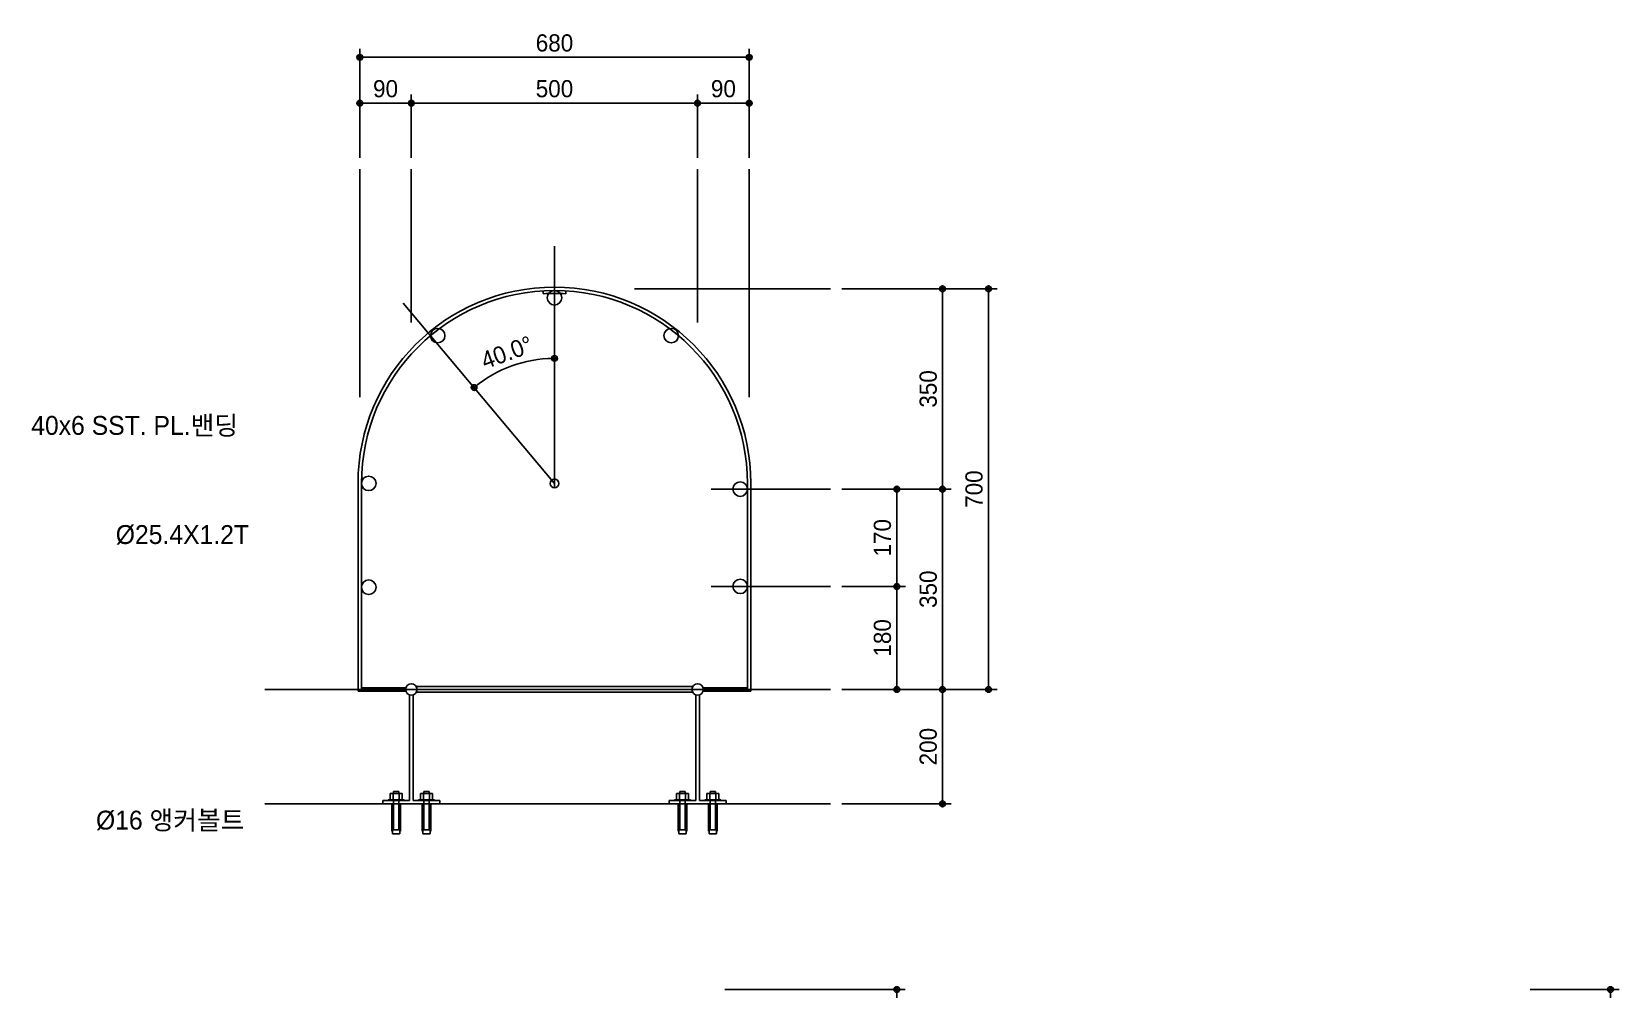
# Model space of a CAD drawing. Header units: millimetres. Extents: x 34526087 to 34533734, y -18671874 to -18666424.
# Drawn here: x 34526087 to 34528860, y -18668281 to -18666607 of the extents above; entities that cross this region are included whole.
import ezdxf
from ezdxf.enums import TextEntityAlignment as Align

# ---------------------------------------------------------------- set-up
doc = ezdxf.new("R2010")
doc.units = ezdxf.units.MM
doc.header["$LTSCALE"] = 100
doc.header["$MEASUREMENT"] = 0
doc.linetypes.add('CEN', pattern=[62, 60, -1, 0, -1])
doc.linetypes.add('DASH_8', pattern=[2, 1, -1])
doc.layers.get('DEFPOINTS').update_dxf_attribs({"color": 124})
for name, color, linetype in [('4', 4, 'Continuous'), ('7DIM', 9, 'Continuous'), ('CEN', 1, 'CEN'), ('DIM', 7, 'Continuous'), ('FIN', 6, 'Continuous'), ('S', 6, 'Continuous'), ('TAG', 3, 'Continuous'), ('W1', 2, 'Continuous')]:
    doc.layers.add(name, color=color, linetype=linetype)
doc.styles.add('EAWES', font='SIMPLEX.shx', dxfattribs={"bigfont": 'whgtxt.shx'})
doc.styles.add('HY울릉도L', font='')
doc.styles.add('돋음체', font='')
doc.styles.get('HY울릉도L').set_extended_font_data('Dotum')
doc.styles.get('돋음체').set_extended_font_data('Dotum')
doc.dimstyles.new('EAWES-50(내부)', dxfattribs={"dimscale": 100, "dimtxt": 2.5, "dimasz": 0.2, "dimexe": 1.5, "dimexo": 2, "dimgap": 1, "dimtad": 1, "dimdec": 0, "dimrnd": 0.75, "dimzin": 0, "dimdsep": 46, "dimlunit": 6, "dimtxsty": 'EAWES', "dimblk": 'Z_DOT', "dimcen": 0.09, "dimclrt": 3, "dimadec": 1, "dimazin": 0, "dimtm": 1e-09, "dimtfac": 1, "dimtdec": 0, "dimtix": 1, "dimtmove": 2, "dimatfit": 0, "dimldrblk": 'DOT', "dimfxl": 0, "dimtolj": 1, "dimtzin": 0, "dimarcsym": 0})

# ---------------------------------------------------------------- blocks, each defined once
blk = doc.blocks.new('Z_DOT')
at = {"layer": 'DIM', "color": 7, "linetype": 'Continuous'}
for p, q in [((-2, 0), (2, 0)), ((0, -2), (0, 2))]:
    blk.add_line(p, q, dxfattribs=at)
for radius in [2.5, 1.25]:
    blk.add_circle((0, 0), radius, dxfattribs=at)
blk = doc.blocks.new('*D9')
at = {"layer": 'DEFPOINTS', "color": 0}
for p in [(34528684.3, -18668281.1), (34528684.3, -18668731.1), (34528844.6, -18668731.1)]:
    blk.add_point(p, dxfattribs=at)
at = {"layer": 'DIM', "color": 0, "lineweight": -2}
for p, q in [((34528704.3, -18668281.1), (34528859.6, -18668281.1)), ((34528844.6, -18668283.1), (34528844.6, -18668729.1)), ((34528704.3, -18668731.1), (34528859.6, -18668731.1))]:
    blk.add_line(p, q, dxfattribs=at)
at = {"layer": 'DIM', "color": 0, "lineweight": -2, "xscale": 2, "yscale": 2, "zscale": 2}
for p, rotation in [((34528844.6, -18668281.1), 90), ((34528844.6, -18668731.1), 270)]:
    blk.add_blockref('Z_DOT', p, dxfattribs=dict(at, rotation=rotation))
at = {"layer": 'DIM', "insert": (34528819.6, -18668506.1), "char_height": 30, "attachment_point": 5, "rotation": 90, "style": '돋음체'}
blk.add_mtext('\\A1;970', dxfattribs=at)
blk = doc.blocks.new('_Dot')
at = {"color": 0, "linetype": 'ByBlock', "lineweight": -2}
blk.add_line((-0.5, 0), (-1, 0), dxfattribs=at)
at = {"color": 0, "linetype": 'ByBlock', "const_width": 0.6}
blk.add_lwpolyline([(-0.3, 0, 1), (0.3, 0, 1)], format="xyb", close=True, dxfattribs=at)
blk = doc.blocks.new('*D10')
at = {"layer": 'DEFPOINTS', "color": 0}
for p in [(34527277.6, -18668281.1), (34527277.6, -18668731.1), (34527597.9, -18668731.1)]:
    blk.add_point(p, dxfattribs=at)
at = {"layer": 'DIM', "color": 0, "lineweight": -2}
for p, q in [((34527297.6, -18668281.1), (34527612.9, -18668281.1)), ((34527597.9, -18668283.1), (34527597.9, -18668729.1)), ((34527297.6, -18668731.1), (34527612.9, -18668731.1))]:
    blk.add_line(p, q, dxfattribs=at)
at = {"layer": 'DIM', "color": 0, "lineweight": -2, "xscale": 2, "yscale": 2, "zscale": 2}
for p, rotation in [((34527597.9, -18668281.1), 90), ((34527597.9, -18668731.1), 270)]:
    blk.add_blockref('Z_DOT', p, dxfattribs=dict(at, rotation=rotation))
at = {"layer": 'DIM', "insert": (34527572.9, -18668506.1), "char_height": 30, "attachment_point": 5, "rotation": 90, "style": '돋음체'}
blk.add_mtext('\\A1;970', dxfattribs=at)
blk = doc.blocks.new('*D14')
at = {"layer": 'DEFPOINTS', "color": 0}
for p in [(34527340.2, -18666732), (34527250.2, -18666847.7), (34527340.2, -18666847.7)]:
    blk.add_point(p, dxfattribs=at)
at = {"layer": 'DIM', "color": 0, "lineweight": -2}
for p, q in [((34527250.2, -18666827.7), (34527250.2, -18666717)), ((34527252.2, -18666732), (34527338.2, -18666732)), ((34527340.2, -18666827.7), (34527340.2, -18666717))]:
    blk.add_line(p, q, dxfattribs=at)
at = {"layer": 'DIM', "color": 0, "lineweight": -2, "xscale": 2, "yscale": 2, "zscale": 2, "rotation": 180}
blk.add_blockref('Z_DOT', (34527250.2, -18666732), dxfattribs=at)
at = {"layer": 'DIM', "color": 0, "lineweight": -2, "xscale": 2, "yscale": 2, "zscale": 2}
blk.add_blockref('Z_DOT', (34527340.2, -18666732), dxfattribs=at)
at = {"layer": 'DIM', "insert": (34527295.2, -18666707), "char_height": 30, "attachment_point": 5, "style": '돋음체'}
blk.add_mtext('\\A1;90', dxfattribs=at)
blk = doc.blocks.new('*D15')
at = {"layer": 'DEFPOINTS', "color": 0}
for p in [(34526750.2, -18666732), (34526660.2, -18666847.7), (34526750.2, -18666847.7)]:
    blk.add_point(p, dxfattribs=at)
at = {"layer": 'DIM', "color": 0, "lineweight": -2}
for p, q in [((34526660.2, -18666827.7), (34526660.2, -18666717)), ((34526662.2, -18666732), (34526748.2, -18666732)), ((34526750.2, -18666827.7), (34526750.2, -18666717))]:
    blk.add_line(p, q, dxfattribs=at)
at = {"layer": 'DIM', "color": 0, "lineweight": -2, "xscale": 2, "yscale": 2, "zscale": 2, "rotation": 180}
blk.add_blockref('Z_DOT', (34526660.2, -18666732), dxfattribs=at)
at = {"layer": 'DIM', "color": 0, "lineweight": -2, "xscale": 2, "yscale": 2, "zscale": 2}
blk.add_blockref('Z_DOT', (34526750.2, -18666732), dxfattribs=at)
at = {"layer": 'DIM', "insert": (34526705.2, -18666707), "char_height": 30, "attachment_point": 5, "style": '돋음체'}
blk.add_mtext('\\A1;90', dxfattribs=at)
blk = doc.blocks.new('*D16')
at = {"layer": 'DEFPOINTS', "color": 0}
for p in [(34527340.2, -18666652), (34526660.2, -18666847.7), (34527340.2, -18666847.7)]:
    blk.add_point(p, dxfattribs=at)
at = {"layer": 'DIM', "color": 0, "lineweight": -2}
for p, q in [((34526660.2, -18666827.7), (34526660.2, -18666637)), ((34526662.2, -18666652), (34527338.2, -18666652)), ((34527340.2, -18666827.7), (34527340.2, -18666637))]:
    blk.add_line(p, q, dxfattribs=at)
at = {"layer": 'DIM', "color": 0, "lineweight": -2, "xscale": 2, "yscale": 2, "zscale": 2, "rotation": 180}
blk.add_blockref('Z_DOT', (34526660.2, -18666652), dxfattribs=at)
at = {"layer": 'DIM', "color": 0, "lineweight": -2, "xscale": 2, "yscale": 2, "zscale": 2}
blk.add_blockref('Z_DOT', (34527340.2, -18666652), dxfattribs=at)
at = {"layer": 'DIM', "insert": (34527000.2, -18666627), "char_height": 30, "attachment_point": 5, "style": '돋음체'}
blk.add_mtext('\\A1;680', dxfattribs=at)
blk = doc.blocks.new('*D17')
at = {"layer": 'DEFPOINTS', "color": 0}
for p in [(34527250.2, -18666732), (34526750.2, -18666847.7), (34527250.2, -18666847.7)]:
    blk.add_point(p, dxfattribs=at)
at = {"layer": 'DIM', "color": 0, "lineweight": -2}
for p, q in [((34526750.2, -18666827.7), (34526750.2, -18666717)), ((34526752.2, -18666732), (34527248.2, -18666732)), ((34527250.2, -18666827.7), (34527250.2, -18666717))]:
    blk.add_line(p, q, dxfattribs=at)
at = {"layer": 'DIM', "color": 0, "lineweight": -2, "xscale": 2, "yscale": 2, "zscale": 2, "rotation": 180}
blk.add_blockref('Z_DOT', (34526750.2, -18666732), dxfattribs=at)
at = {"layer": 'DIM', "color": 0, "lineweight": -2, "xscale": 2, "yscale": 2, "zscale": 2}
blk.add_blockref('Z_DOT', (34527250.2, -18666732), dxfattribs=at)
at = {"layer": 'DIM', "insert": (34527000.2, -18666707), "char_height": 30, "attachment_point": 5, "style": '돋음체'}
blk.add_mtext('\\A1;500', dxfattribs=at)
blk = doc.blocks.new('*D18')
at = {"layer": 'DEFPOINTS', "color": 0}
for p in [(34527482.3, -18667406.5), (34527482.3, -18667756.5), (34527678, -18667756.5)]:
    blk.add_point(p, dxfattribs=at)
at = {"layer": 'DIM', "color": 0, "lineweight": -2}
for p, q in [((34527502.3, -18667406.5), (34527693, -18667406.5)), ((34527678, -18667408.5), (34527678, -18667754.5)), ((34527502.3, -18667756.5), (34527693, -18667756.5))]:
    blk.add_line(p, q, dxfattribs=at)
at = {"layer": 'DIM', "color": 0, "lineweight": -2, "xscale": 2, "yscale": 2, "zscale": 2}
for p, rotation in [((34527678, -18667406.5), 90), ((34527678, -18667756.5), 270)]:
    blk.add_blockref('Z_DOT', p, dxfattribs=dict(at, rotation=rotation))
at = {"layer": 'DIM', "insert": (34527653, -18667581.5), "char_height": 30, "attachment_point": 5, "rotation": 90, "style": '돋음체'}
blk.add_mtext('\\A1;350', dxfattribs=at)
blk = doc.blocks.new('*D19')
at = {"layer": 'DEFPOINTS', "color": 0}
for p in [(34527482.3, -18667576.5), (34527482.3, -18667756.5), (34527598, -18667756.5)]:
    blk.add_point(p, dxfattribs=at)
at = {"layer": 'DIM', "color": 0, "lineweight": -2}
for p, q in [((34527502.3, -18667576.5), (34527613, -18667576.5)), ((34527598, -18667578.5), (34527598, -18667754.5)), ((34527502.3, -18667756.5), (34527613, -18667756.5))]:
    blk.add_line(p, q, dxfattribs=at)
at = {"layer": 'DIM', "color": 0, "lineweight": -2, "xscale": 2, "yscale": 2, "zscale": 2}
for p, rotation in [((34527598, -18667576.5), 90), ((34527598, -18667756.5), 270)]:
    blk.add_blockref('Z_DOT', p, dxfattribs=dict(at, rotation=rotation))
at = {"layer": 'DIM', "insert": (34527573, -18667666.5), "char_height": 30, "attachment_point": 5, "rotation": 90, "style": '돋음체'}
blk.add_mtext('\\A1;180', dxfattribs=at)
blk = doc.blocks.new('*D20')
at = {"layer": 'DEFPOINTS', "color": 0}
for p in [(34527482.3, -18667406.5), (34527482.3, -18667576.5), (34527598, -18667576.5)]:
    blk.add_point(p, dxfattribs=at)
at = {"layer": 'DIM', "color": 0, "lineweight": -2}
for p, q in [((34527502.3, -18667406.5), (34527613, -18667406.5)), ((34527598, -18667408.5), (34527598, -18667574.5)), ((34527502.3, -18667576.5), (34527613, -18667576.5))]:
    blk.add_line(p, q, dxfattribs=at)
at = {"layer": 'DIM', "color": 0, "lineweight": -2, "xscale": 2, "yscale": 2, "zscale": 2}
for p, rotation in [((34527598, -18667406.5), 90), ((34527598, -18667576.5), 270)]:
    blk.add_blockref('Z_DOT', p, dxfattribs=dict(at, rotation=rotation))
at = {"layer": 'DIM', "insert": (34527573, -18667491.5), "char_height": 30, "attachment_point": 5, "rotation": 90, "style": '돋음체'}
blk.add_mtext('\\A1;170', dxfattribs=at)
blk = doc.blocks.new('*D21')
at = {"layer": 'DEFPOINTS', "color": 0}
for p in [(34527482.3, -18667756.5), (34527482.3, -18667956.5), (34527678, -18667956.5)]:
    blk.add_point(p, dxfattribs=at)
at = {"layer": 'DIM', "color": 0, "lineweight": -2}
for p, q in [((34527502.3, -18667756.5), (34527693, -18667756.5)), ((34527678, -18667758.5), (34527678, -18667954.5)), ((34527502.3, -18667956.5), (34527693, -18667956.5))]:
    blk.add_line(p, q, dxfattribs=at)
at = {"layer": 'DIM', "color": 0, "lineweight": -2, "xscale": 2, "yscale": 2, "zscale": 2}
for p, rotation in [((34527678, -18667756.5), 90), ((34527678, -18667956.5), 270)]:
    blk.add_blockref('Z_DOT', p, dxfattribs=dict(at, rotation=rotation))
at = {"layer": 'DIM', "insert": (34527653, -18667856.5), "char_height": 30, "attachment_point": 5, "rotation": 90, "style": '돋음체'}
blk.add_mtext('\\A1;200', dxfattribs=at)
blk = doc.blocks.new('*D22')
at = {"layer": 'DEFPOINTS', "color": 0}
for p in [(34527482.3, -18667056.5), (34527482.3, -18667756.5), (34527758, -18667756.5)]:
    blk.add_point(p, dxfattribs=at)
at = {"layer": 'DIM', "color": 0, "lineweight": -2}
for p, q in [((34527502.3, -18667056.5), (34527773, -18667056.5)), ((34527758, -18667058.5), (34527758, -18667754.5)), ((34527502.3, -18667756.5), (34527773, -18667756.5))]:
    blk.add_line(p, q, dxfattribs=at)
at = {"layer": 'DIM', "color": 0, "lineweight": -2, "xscale": 2, "yscale": 2, "zscale": 2}
for p, rotation in [((34527758, -18667056.5), 90), ((34527758, -18667756.5), 270)]:
    blk.add_blockref('Z_DOT', p, dxfattribs=dict(at, rotation=rotation))
at = {"layer": 'DIM', "insert": (34527733, -18667406.5), "char_height": 30, "attachment_point": 5, "rotation": 90, "style": '돋음체'}
blk.add_mtext('\\A1;700', dxfattribs=at)
blk = doc.blocks.new('*D23')
at = {"layer": 'DEFPOINTS', "color": 0}
for p in [(34527482.3, -18667056.5), (34527482.3, -18667406.5), (34527678, -18667406.5)]:
    blk.add_point(p, dxfattribs=at)
at = {"layer": 'DIM', "color": 0, "lineweight": -2}
for p, q in [((34527502.3, -18667056.5), (34527693, -18667056.5)), ((34527678, -18667058.5), (34527678, -18667404.5)), ((34527502.3, -18667406.5), (34527693, -18667406.5))]:
    blk.add_line(p, q, dxfattribs=at)
at = {"layer": 'DIM', "color": 0, "lineweight": -2, "xscale": 2, "yscale": 2, "zscale": 2}
for p, rotation in [((34527678, -18667056.5), 90), ((34527678, -18667406.5), 270)]:
    blk.add_blockref('Z_DOT', p, dxfattribs=dict(at, rotation=rotation))
at = {"layer": 'DIM', "insert": (34527653, -18667231.5), "char_height": 30, "attachment_point": 5, "rotation": 90, "style": '돋음체'}
blk.add_mtext('\\A1;350', dxfattribs=at)
blk = doc.blocks.new('*D24')
at = {"layer": 'DEFPOINTS', "color": 0}
for p in [(34527000.2, -18666981.7), (34526736.1, -18667081.7), (34526949.8, -18667183.9), (34527000.2, -18667396.5), (34527000.2, -18667404.2)]:
    blk.add_point(p, dxfattribs=at)
at = {"layer": 'DIM', "color": 0, "lineweight": -2}
blk.add_arc((34527000.2, -18667396.5), 218.5, 90.5246, 129.4754, dxfattribs=at)
at = {"layer": 'DIM', "color": 0, "lineweight": -2, "xscale": 2, "yscale": 2, "zscale": 2}
for p, rotation in [((34527000.2, -18667178), 0.2622803225489265), ((34526859.8, -18667229.1), 219.7377196763496)]:
    blk.add_blockref('Z_DOT', p, dxfattribs=dict(at, rotation=rotation))
at = {"layer": 'DIM', "insert": (34526917, -18667167.7), "char_height": 30, "attachment_point": 5, "rotation": 20, "style": '돋음체'}
blk.add_mtext('\\A1;40.0%%d', dxfattribs=at)

msp = doc.modelspace()

# ---------------------------------------------------------------- linework, layer by layer
for centre in [(34527000.2, -18667072.2), (34526796.3, -18667138.3), (34527204.1, -18667138.3), (34526675.9, -18667396.5), (34527324.5, -18667406.5), (34526675.9, -18667578), (34527324.5, -18667576.5)]:
    msp.add_circle(centre, 12.7)
at = {"layer": '4', "color": 8}
for p, q in [((34526709.7, -18667949.5), (34526737.7, -18667949.5)), ((34526709.7, -18667950.5), (34526709.7, -18667949.5)), ((34526734.2, -18667938.5), (34526713.2, -18667938.5)), ((34526713.2, -18667938.5), (34526713.2, -18667949.5)), ((34526716.2, -18667956.5), (34526716.2, -18668004)), ((34526718.3, -18667938.5), (34526718.3, -18667949.5)), ((34526719.2, -18667935), (34526719.2, -18667938.5)), ((34526728.2, -18667935), (34526719.2, -18667935)), ((34526728.2, -18667938.5), (34526728.2, -18667935)), ((34526729.1, -18667938.5), (34526729.1, -18667949.5)), ((34526731.2, -18667956.5), (34526731.2, -18668004)), ((34526734.2, -18667938.5), (34526734.2, -18667949.5)), ((34526737.7, -18667949.5), (34526737.7, -18667950.5)), ((34526762.7, -18667949.5), (34526762.7, -18667950.5)), ((34526790.7, -18667949.5), (34526762.7, -18667949.5)), ((34526766.2, -18667938.5), (34526766.2, -18667949.5)), ((34526766.2, -18667938.5), (34526787.2, -18667938.5)), ((34526769.2, -18667956.5), (34526769.2, -18668004)), ((34526771.3, -18667938.5), (34526771.3, -18667949.5)), ((34526772.2, -18667938.5), (34526772.2, -18667935)), ((34526772.2, -18667935), (34526781.2, -18667935)), ((34526781.2, -18667935), (34526781.2, -18667938.5)), ((34526782.1, -18667938.5), (34526782.1, -18667949.5)), ((34526784.2, -18667956.5), (34526784.2, -18668004)), ((34526787.2, -18667938.5), (34526787.2, -18667949.5)), ((34526790.7, -18667950.5), (34526790.7, -18667949.5)), ((34527209.7, -18667949.5), (34527237.7, -18667949.5)), ((34527209.7, -18667950.5), (34527209.7, -18667949.5)), ((34527234.2, -18667938.5), (34527213.2, -18667938.5)), ((34527213.2, -18667938.5), (34527213.2, -18667949.5)), ((34527216.2, -18667956.5), (34527216.2, -18668004)), ((34527218.3, -18667938.5), (34527218.3, -18667949.5)), ((34527228.2, -18667935), (34527219.2, -18667935)), ((34527219.2, -18667935), (34527219.2, -18667938.5)), ((34527228.2, -18667938.5), (34527228.2, -18667935)), ((34527229.1, -18667938.5), (34527229.1, -18667949.5)), ((34527231.2, -18667956.5), (34527231.2, -18668004)), ((34527234.2, -18667938.5), (34527234.2, -18667949.5)), ((34527237.7, -18667949.5), (34527237.7, -18667950.5)), ((34527262.7, -18667949.5), (34527262.7, -18667950.5)), ((34527262.7, -18667949.5), (34527262.7, -18667950.5)), ((34527290.7, -18667949.5), (34527262.7, -18667949.5)), ((34527290.7, -18667949.5), (34527262.7, -18667949.5)), ((34527266.2, -18667938.5), (34527266.2, -18667949.5)), ((34527266.2, -18667938.5), (34527266.2, -18667949.5)), ((34527266.2, -18667938.5), (34527287.2, -18667938.5)), ((34527266.2, -18667938.5), (34527287.2, -18667938.5)), ((34527269.2, -18667956.5), (34527269.2, -18668004)), ((34527269.2, -18667956.5), (34527269.2, -18668004)), ((34527271.3, -18667938.5), (34527271.3, -18667949.5)), ((34527271.3, -18667938.5), (34527271.3, -18667949.5)), ((34527272.2, -18667938.5), (34527272.2, -18667935)), ((34527272.2, -18667935), (34527281.2, -18667935)), ((34527272.2, -18667935), (34527281.2, -18667935)), ((34527272.2, -18667938.5), (34527272.2, -18667935)), ((34527281.2, -18667935), (34527281.2, -18667938.5)), ((34527281.2, -18667935), (34527281.2, -18667938.5)), ((34527282.1, -18667938.5), (34527282.1, -18667949.5)), ((34527282.1, -18667938.5), (34527282.1, -18667949.5)), ((34527284.2, -18667956.5), (34527284.2, -18668004)), ((34527284.2, -18667956.5), (34527284.2, -18668004)), ((34527287.2, -18667938.5), (34527287.2, -18667949.5)), ((34527287.2, -18667938.5), (34527287.2, -18667949.5)), ((34527290.7, -18667950.5), (34527290.7, -18667949.5)), ((34527290.7, -18667950.5), (34527290.7, -18667949.5))]:
    msp.add_line(p, q, dxfattribs=at)
at = {"layer": '4', "color": 8, "linetype": 'DASH_8'}
for p, q in [((34526718.2, -18667956.5), (34526718.2, -18667998.5)), ((34526719.2, -18667950.5), (34526719.2, -18668002)), ((34526728.2, -18667950.5), (34526728.2, -18668002)), ((34526729.2, -18667956.5), (34526729.2, -18667999.5)), ((34526771.2, -18667956.5), (34526771.2, -18667999.5)), ((34526772.2, -18667950.5), (34526772.2, -18668002)), ((34526781.2, -18667950.5), (34526781.2, -18668002)), ((34526782.2, -18667956.5), (34526782.2, -18667998.5)), ((34527218.2, -18667956.5), (34527218.2, -18667998.5)), ((34527219.2, -18667950.5), (34527219.2, -18668002)), ((34527228.2, -18667950.5), (34527228.2, -18668002)), ((34527229.2, -18667956.5), (34527229.2, -18667999.5)), ((34527271.2, -18667956.5), (34527271.2, -18667999.5)), ((34527271.2, -18667956.5), (34527271.2, -18667999.5)), ((34527272.2, -18667950.5), (34527272.2, -18668002)), ((34527272.2, -18667950.5), (34527272.2, -18668002)), ((34527281.2, -18667950.5), (34527281.2, -18668002)), ((34527281.2, -18667950.5), (34527281.2, -18668002)), ((34527282.2, -18667956.5), (34527282.2, -18667998.5)), ((34527282.2, -18667956.5), (34527282.2, -18667998.5)), ((34526716.2, -18668004), (34526717.2, -18668004)), ((34526719.2, -18667997), (34526717.2, -18668004)), ((34526717.2, -18668009), (34526717.2, -18668004)), ((34526730.2, -18668009), (34526717.2, -18668009)), ((34526728.2, -18668002), (34526719.2, -18668002)), ((34526728.2, -18667997), (34526730.2, -18668004)), ((34526731.2, -18668004), (34526730.2, -18668004)), ((34526730.2, -18668004), (34526730.2, -18668009)), ((34526769.2, -18668004), (34526770.2, -18668004)), ((34526772.2, -18667997), (34526770.2, -18668004)), ((34526770.2, -18668004), (34526770.2, -18668009)), ((34526770.2, -18668009), (34526783.2, -18668009)), ((34526772.2, -18668002), (34526781.2, -18668002)), ((34526781.2, -18667997), (34526783.2, -18668004)), ((34526783.2, -18668009), (34526783.2, -18668004)), ((34526784.2, -18668004), (34526783.2, -18668004)), ((34527216.2, -18668004), (34527217.2, -18668004)), ((34527219.2, -18667997), (34527217.2, -18668004)), ((34527217.2, -18668009), (34527217.2, -18668004)), ((34527230.2, -18668009), (34527217.2, -18668009)), ((34527228.2, -18668002), (34527219.2, -18668002)), ((34527228.2, -18667997), (34527230.2, -18668004)), ((34527230.2, -18668004), (34527230.2, -18668009)), ((34527231.2, -18668004), (34527230.2, -18668004)), ((34527269.2, -18668004), (34527270.2, -18668004)), ((34527269.2, -18668004), (34527270.2, -18668004)), ((34527272.2, -18667997), (34527270.2, -18668004)), ((34527272.2, -18667997), (34527270.2, -18668004)), ((34527270.2, -18668004), (34527270.2, -18668009)), ((34527270.2, -18668004), (34527270.2, -18668009)), ((34527270.2, -18668009), (34527283.2, -18668009)), ((34527270.2, -18668009), (34527283.2, -18668009)), ((34527272.2, -18668002), (34527281.2, -18668002)), ((34527272.2, -18668002), (34527281.2, -18668002)), ((34527281.2, -18667997), (34527283.2, -18668004)), ((34527281.2, -18667997), (34527283.2, -18668004)), ((34527283.2, -18668009), (34527283.2, -18668004)), ((34527284.2, -18668004), (34527283.2, -18668004)), ((34527283.2, -18668009), (34527283.2, -18668004)), ((34527284.2, -18668004), (34527283.2, -18668004))]:
    msp.add_line(p, q, dxfattribs=at)
at = {"layer": 'CEN', "linetype": 'Continuous'}
for p, q in [((34526660.2, -18667245.6), (34526660.2, -18666847.7)), ((34526750.2, -18667115.5), (34526750.2, -18666847.7)), ((34527250.2, -18667115.5), (34527250.2, -18666847.7)), ((34527340.2, -18667245.6), (34527340.2, -18666847.7)), ((34527000.2, -18667404.2), (34527000.2, -18666981.7)), ((34527139.9, -18667056.5), (34527482.3, -18667056.5)), ((34527000.2, -18667396.5), (34526736.1, -18667081.7))]:
    msp.add_line(p, q, dxfattribs=at)
at = {"layer": 'CEN'}
for p, q in [((34527273.9, -18667406.5), (34527482.3, -18667406.5)), ((34527273.9, -18667576.5), (34527482.3, -18667576.5)), ((34526494.5, -18667756.5), (34527482.3, -18667756.5))]:
    msp.add_line(p, q, dxfattribs=at)
at = {"layer": 'FIN', "color": 9, "linetype": 'Continuous'}
for p, q in [((34526747.2, -18667950.5), (34526747.2, -18667766)), ((34526753.2, -18667950.5), (34526753.2, -18667766)), ((34527247.2, -18667950.5), (34527247.2, -18667766)), ((34527253.2, -18667950.5), (34527253.2, -18667766))]:
    msp.add_line(p, q, dxfattribs=at)
at = {"layer": 'FIN'}
for p, q in [((34526758.9, -18667751.5), (34527241.6, -18667751.5)), ((34526758.9, -18667761.5), (34527241.6, -18667761.5))]:
    msp.add_line(p, q, dxfattribs=at)
at = {"layer": 'FIN', "color": 9}
for p, q in [((34526700.2, -18667950.5), (34526747.2, -18667950.5)), ((34526700.2, -18667956.5), (34526700.2, -18667950.5)), ((34526753.2, -18667950.5), (34526800.2, -18667950.5)), ((34526800.2, -18667956.5), (34526800.2, -18667950.5)), ((34527200.2, -18667956.5), (34527200.2, -18667950.5)), ((34527200.2, -18667950.5), (34527247.2, -18667950.5)), ((34527253.2, -18667950.5), (34527300.2, -18667950.5)), ((34527300.2, -18667956.5), (34527300.2, -18667950.5))]:
    msp.add_line(p, q, dxfattribs=at)
at = {"layer": 'FIN', "linetype": 'Continuous'}
for centre, radius in [((34527000.2, -18667396.5), 7.66), ((34526750.2, -18667756.5), 10), ((34527250.2, -18667756.5), 10)]:
    msp.add_circle(centre, radius, dxfattribs=at)
at = {"layer": 'S'}
for p, q in [((34526980.2, -18667065.1), (34526980.2, -18667060.1)), ((34527020.2, -18667065.1), (34527020.2, -18667060.1)), ((34526740.7, -18667759.5), (34526657.2, -18667759.5)), ((34526740.7, -18667753.5), (34526663.2, -18667753.5)), ((34527259.8, -18667753.5), (34527337.2, -18667753.5)), ((34527259.8, -18667759.5), (34527343.2, -18667759.5))]:
    msp.add_line(p, q, dxfattribs=at)
at = {"layer": 'S', "linetype": 'Continuous'}
for p, q in [((34526657.2, -18667759.5), (34526657.2, -18667396.5)), ((34526663.2, -18667759.5), (34526663.2, -18667396.5)), ((34527337.2, -18667759.5), (34527337.2, -18667396.5)), ((34527343.2, -18667759.5), (34527343.2, -18667396.5))]:
    msp.add_line(p, q, dxfattribs=at)
for radius, start, end in [(343, 0, 180), (337, 0, 180), (332, 86.5464, 93.4536)]:
    msp.add_arc((34527000.2, -18667396.5), radius, start, end, dxfattribs=at)
at = {"layer": 'TAG'}
for points in [[(34526672.4, -18667296, 0, 10, 0), (34526642.4, -18667296, 0, 0, 0), (34526491.3, -18667296, 0, 0, 0)], [(34526668.2, -18667573.3, 0, 10, 0), (34526698.2, -18667573.3, 0, 0, 0), (34526767.9, -18667573.3, 0, 0, 0), (34526767.9, -18667486.7, 0, 0, 0), (34526491.3, -18667486.7, 0, 0, 0)], [(34526716.2, -18667985.8, 0, 10, 0), (34526686.2, -18667985.8, 0, 0, 0), (34526491.3, -18667985.8, 0, 0, 0)]]:
    msp.add_lwpolyline(points, format="xyseb", dxfattribs=at)
at = {"layer": 'W1', "linetype": 'Continuous'}
msp.add_line((34526494.5, -18667956.5), (34527482.3, -18667956.5), dxfattribs=at)

# ---------------------------------------------------------------- texts
at = {"layer": '7DIM', "color": 3, "style": 'HY울릉도L'}
for s, p in [('40x6 SST. PL.밴딩', (34526086.4, -18667311.7)), ('%%C16 앵커볼트', (34526199.5, -18668001.4))]:
    msp.add_text(s, height=33, dxfattribs=at).set_placement(p)
msp.add_text('Ø25.4X1.2T ', height=33, dxfattribs=at).set_placement((34526478.8, -18667485.9), align=Align.MIDDLE_RIGHT)

# ---------------------------------------------------------------- dimensions: what is measured, and where the dimension line sits
at = {"layer": 'DIM'}
for base, p1, p2, picture, middle in [((34527340.2, -18666652), (34526660.2, -18666847.7), (34527340.2, -18666847.7), '*D16', (34527000.2, -18666627)), ((34526750.2, -18666732), (34526660.2, -18666847.7), (34526750.2, -18666847.7), '*D15', (34526705.2, -18666707)), ((34527250.2, -18666732), (34526750.2, -18666847.7), (34527250.2, -18666847.7), '*D17', (34527000.2, -18666707)), ((34527340.2, -18666732), (34527250.2, -18666847.7), (34527340.2, -18666847.7), '*D14', (34527295.2, -18666707))]:
    dim = msp.add_linear_dim(base=base, p1=p1, p2=p2, dimstyle='EAWES-50(내부)', override={"dimscale": 10, "dimtxt": 3, "dimtxsty": '돋음체', "dimclrt": 256}, dxfattribs=at)
    dim.commit()
    dim.dimension.update_dxf_attribs({"geometry": picture, "text_midpoint": middle})
dim = msp.add_angular_dim_2l(base=(34526949.8, -18667183.9), line1=((34527000.2, -18667404.2), (34527000.2, -18666981.7)), line2=((34527000.2, -18667396.5), (34526736.1, -18667081.7)), dimstyle='EAWES-50(내부)', override={"dimscale": 10, "dimtxt": 3, "dimtxsty": '돋음체', "dimclrt": 256}, dxfattribs=at)
dim.commit()
dim.dimension.update_dxf_attribs({"geometry": '*D24', "text_midpoint": (34526917, -18667167.7)})
for base, p1, p2, picture, middle in [((34527758, -18667756.5), (34527482.3, -18667056.5), (34527482.3, -18667756.5), '*D22', (34527733, -18667406.5)), ((34527678, -18667406.5), (34527482.3, -18667056.5), (34527482.3, -18667406.5), '*D23', (34527653, -18667231.5)), ((34527678, -18667756.5), (34527482.3, -18667406.5), (34527482.3, -18667756.5), '*D18', (34527653, -18667581.5)), ((34527598, -18667576.5), (34527482.3, -18667406.5), (34527482.3, -18667576.5), '*D20', (34527573, -18667491.5)), ((34527598, -18667756.5), (34527482.3, -18667576.5), (34527482.3, -18667756.5), '*D19', (34527573, -18667666.5)), ((34527678, -18667956.5), (34527482.3, -18667756.5), (34527482.3, -18667956.5), '*D21', (34527653, -18667856.5))]:
    dim = msp.add_linear_dim(base=base, p1=p1, p2=p2, angle=270, dimstyle='EAWES-50(내부)', override={"dimscale": 10, "dimtxt": 3, "dimtxsty": '돋음체', "dimclrt": 256}, dxfattribs=at)
    dim.commit()
    dim.dimension.update_dxf_attribs({"geometry": picture, "text_midpoint": middle})
for base, p1, p2, picture, middle in [((34527597.9, -18668731.1), (34527277.6, -18668281.1), (34527277.6, -18668731.1), '*D10', (34527572.9, -18668506.1)), ((34528844.6, -18668731.1), (34528684.3, -18668281.1), (34528684.3, -18668731.1), '*D9', (34528819.6, -18668506.1))]:
    dim = msp.add_linear_dim(base=base, p1=p1, p2=p2, angle=270, text='970', dimstyle='EAWES-50(내부)', override={"dimscale": 10, "dimtxt": 3, "dimtxsty": '돋음체', "dimclrt": 256}, dxfattribs=at)
    dim.commit()
    dim.dimension.update_dxf_attribs({"geometry": picture, "text_midpoint": middle})

doc.saveas('drawing.dxf')
